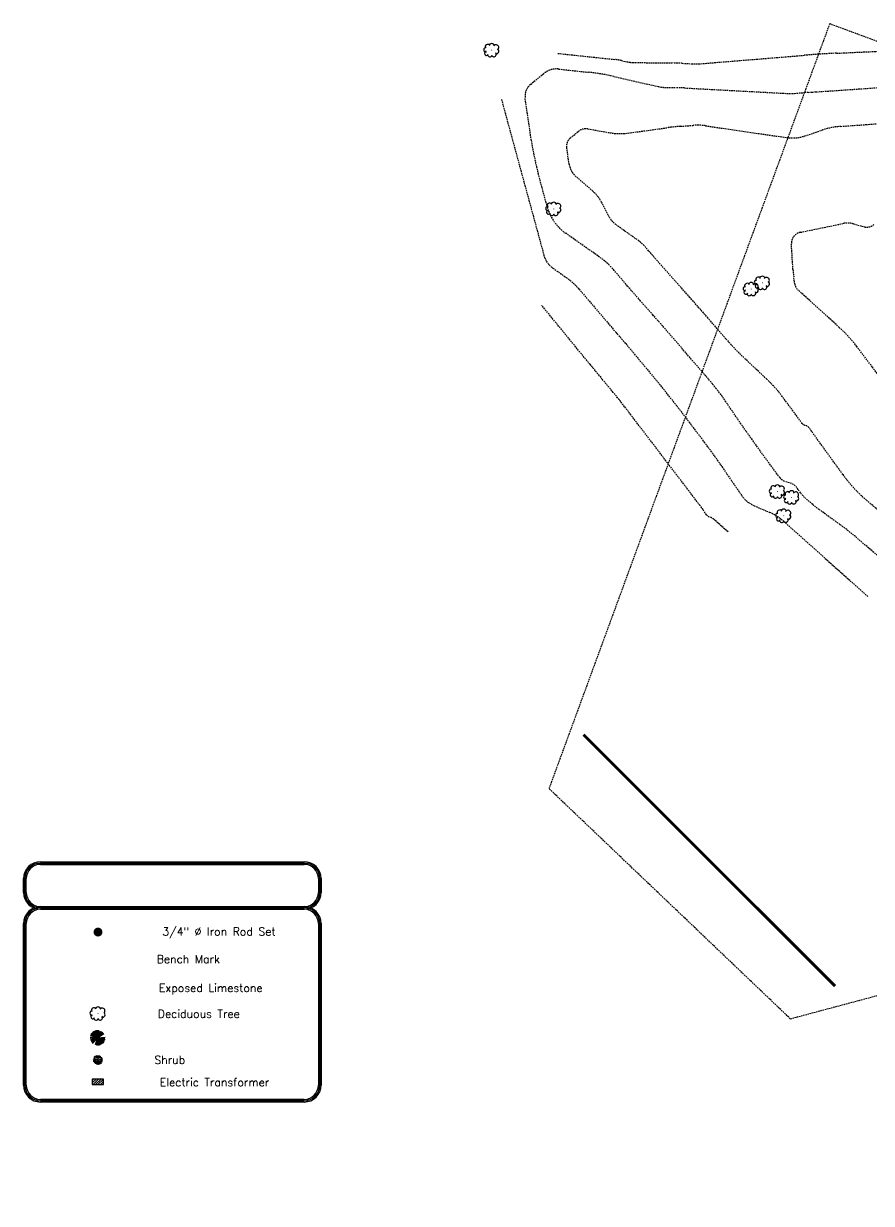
# Model space of a CAD drawing. Header units: inches. Extents: x -43639 to 75791, y -33466 to 47612.
# Drawn here: x 19679 to 21966, y 3615 to 6799 of the extents above; entities that cross this region are included whole.
import ezdxf
from ezdxf.enums import TextEntityAlignment as Align

# ---------------------------------------------------------------- set-up
doc = ezdxf.new("R2010")
doc.units = ezdxf.units.IN
doc.header["$LTSCALE"] = 8
doc.header["$MEASUREMENT"] = 0
doc.linetypes.add('DASHED', pattern=[0.75, 0.5, -0.25])
doc.layers.get('0').update_dxf_attribs({"linetype": 'CONTINUOUS'})
for name, color, linetype in [('CONT-NML', 1, 'DASHED'), ('easement_JDCF', 7, 'DASHED'), ('LEGEND', 2, 'CONTINUOUS'), ('T100', 2, 'CONTINUOUS'), ('TREE', 3, 'CONTINUOUS')]:
    doc.layers.add(name, color=color, linetype=linetype)
doc.styles.add('T240', font='ROMANS', dxfattribs={"height": 4.06})

# ---------------------------------------------------------------- blocks, each defined once
blk = doc.blocks.new('DCDSTREE')
at = {"const_width": 0.05567}
blk.add_lwpolyline([(-0.050861, -0.01564, 1), (0.004809, -0.01564, 1)], format="xyb", close=True, dxfattribs=at)
for centre, radius, start, end in [((-0.697665, 0.031649), 0.27, 90, 270), ((-0.472665, 0.324149), 0.334487, 47.726311, 199.653824), ((-0.022665, 0.436649), 0.318198, 8.130102, 171.869898), ((0.472335, 0.301649), 0.3245, 303.690068, 146.309932), ((0.504478, -0.141923), 0.302211, 246.16126, 60.708638), ((-0.636783, -0.38394), 0.243328, 104.489763, 329.250033), ((-0.24204, -0.519601), 0.275855, 177.662694, 343.412661), ((0.213585, -0.485851), 0.302916, 201.801409, 31.328693)]:
    blk.add_arc(centre, radius, start, end)
blk = doc.blocks.new('PINETREE')
for p, q in [((0, 0), (-0.869831, 0.030011)), ((0, 0), (-0.869831, -0.086282)), ((0, 0), (-0.837788, -0.250404)), ((0, 0), (-0.81825, 0.248528)), ((-0.81825, 0.248528), (-0.81825, 0.248528)), ((0, 0), (-0.798712, 0.358256)), ((0, 0), (-0.798712, -0.359194)), ((0, 0), (-0.759636, -0.429532)), ((0, 0), (-0.746351, 0.451103)), ((-0.662929, 0.400682), (-0.688518, 0.497995)), ((0, 0), (-0.675232, 0.544887)), ((0, 0), (-0.675232, -0.530819)), ((0, 0), (-0.616618, -0.632106)), ((0, 0), (-0.584576, 0.654615)), ((0, 0), (-0.565038, -0.655553)), ((0, 0), (-0.486886, 0.724015)), ((0, 0), (-0.402482, 0.779348)), ((0, 0), (-0.343868, 0.794353)), ((0, 0), (-0.259464, -0.827178)), ((0, 0), (-0.194598, 0.864692)), ((0, 0), (-0.135984, -0.835619)), ((0, 0), (-0.116446, 0.880635)), ((0, 0), (-0.064085, -0.882511)), ((-0.057775, 0.436931), (-0.038294, 0.872194)), ((0, 0), (-0.018756, -0.87407)), ((0, 0), (0.026572, 0.880635)), ((0, 0), (0.124261, 0.880635)), ((0, 0), (0.234456, 0.841246)), ((0, 0), (0.377474, 0.786851)), ((0, 0), (0.461878, 0.747461)), ((0, 0), (0.54003, 0.685564)), ((0, 0), (0.669762, 0.584276)), ((0, 0), (0.741661, 0.497995)), ((0, 0), (0.884679, 0.0694)), ((0, 0), (0.877646, -0.040327)), ((0, 0), (0.865141, -0.094722)), ((0, 0), (0.826065, -0.289794)), ((0, 0), (0.793242, -0.414527)), ((0, 0), (0.728376, -0.507373)), ((0, 0), (0.118009, -0.897516)), ((0, 0), (0.032824, -0.859065)), ((0, 0), (0.403264, -0.780286)), ((0, 0), (0.514239, -0.718388)), ((0, 0), (0.637719, -0.663993)), ((0, 0), (0.286817, -0.835619)), ((0, 0), (0.696333, -0.617101)), ((0, 0), (0.916722, -0.211015)), ((0, 0), (0.228204, -0.843121)), ((0.36848, 0.321449), (0.592391, 0.685564)), ((-0.552229, -0.165054), (-0.831536, -0.328245)), ((-0.170074, -0.542198), (-0.187565, -0.835619)), ((0.535333, -0.372904), (0.676795, -0.53926))]:
    blk.add_line(p, q)
blk = doc.blocks.new('SHRUB4')
for p, q in [((-0.093, -0.008), (-0.102, 0.004)), ((-0.087, 0.018), (-0.1, 0.014)), ((-0.079, 0.01), (-0.097, 0.029)), ((-0.08, 0.048), (-0.094, 0.044)), ((-0.068, 0.04), (-0.088, 0.057)), ((-0.03, 0.06), (-0.081, 0.069)), ((-0.06, 0.019), (-0.079, 0.01)), ((-0.073, 0.024), (-0.068, 0.04)), ((-0.002, 0.001), (-0.073, 0.024)), ((-0.042, 0.075), (-0.07, 0.078)), ((-0.05, 0.003), (-0.068, 0.008)), ((-0.04, 0.012), (-0.064, -0.014)), ((-0.042, 0.075), (-0.044, 0.095)), ((-0.033, 0.083), (-0.042, 0.075)), ((-0.033, 0.083), (-0.015, 0.104)), ((-0.033, 0.083), (-0.032, 0.098)), ((-0.004, 0.069), (-0.033, 0.083)), ((-0.031, 0.062), (-0.032, 0.075)), ((-0.031, 0.061), (-0.004, 0.069)), ((0.004, 0.042), (-0.03, 0.06)), ((-0.022, 0.008), (-0.03, 0.025)), ((-0.002, 0.001), (-0.028, -0.046)), ((-0.018, 0.078), (-0.013, 0.09)), ((-0.006, 0.084), (-0.004, 0.104)), ((0.01, 0.087), (-0.006, 0.084)), ((-0.003, 0.07), (0.013, 0.062)), ((-0.001, 0.002), (0.004, 0.042)), ((-0.001, 0.002), (0.048, 0.007)), ((-0.001, 0), (0.038, -0.067)), ((0.004, 0.042), (0.001, 0.055)), ((0.004, 0.087), (0.002, 0.105)), ((0.004, 0.042), (0.03, 0.054)), ((0.015, 0.094), (0.01, 0.104)), ((0.011, 0.087), (0.023, 0.103)), ((0.013, 0.062), (0.011, 0.087)), ((0.015, 0.063), (0.024, 0.071)), ((0.024, 0.071), (0.02, 0.083)), ((0.03, 0.079), (0.025, 0.101)), ((0.03, 0.054), (0.033, 0.102)), ((0.03, 0.055), (0.044, 0.042)), ((0.031, 0.073), (0.048, 0.064)), ((0.039, 0.006), (0.052, 0.024)), ((0.041, 0.085), (0.04, 0.098)), ((0.04, 0.084), (0.051, 0.091)), ((0.04, 0.07), (0.04, 0.084)), ((0.048, 0.064), (0.056, 0.077)), ((0.048, 0.007), (0.061, 0.017)), ((0.048, 0.007), (0.061, -0.005)), ((0.055, 0.078), (0.059, 0.089)), ((0.056, 0.077), (0.068, 0.078)), ((0.061, 0.017), (0.064, 0.027)), ((0.061, 0.017), (0.07, 0.011)), ((0.061, -0.005), (0.081, 0.002)), ((0.064, 0.027), (0.069, 0.042)), ((0.064, 0.028), (0.076, 0.024)), ((0.068, 0.055), (0.076, 0.07)), ((0.069, 0.043), (0.068, 0.055)), ((0.069, 0.056), (0.087, 0.057)), ((0.069, 0.042), (0.086, 0.041)), ((0.07, 0.011), (0.087, 0.014)), ((0.076, 0.024), (0.086, 0.031)), ((0.081, 0.002), (0.102, -0.011)), ((0.086, 0.041), (0.09, 0.052)), ((0.086, 0.041), (0.096, 0.038)), ((0.086, 0.031), (0.1, 0.028)), ((0.087, 0.014), (0.1, 0.02)), ((0.087, 0.014), (0.089, 0.006)), ((0.089, 0.006), (0.102, 0.003)), ((-0.089, -0.014), (-0.102, -0.01)), ((-0.097, -0.002), (-0.101, -0.003)), ((-0.087, -0.015), (-0.097, -0.029)), ((-0.087, -0.038), (-0.097, -0.036)), ((-0.078, -0.002), (-0.093, -0.008)), ((-0.079, -0.028), (-0.09, -0.043)), ((-0.078, -0.029), (-0.089, -0.014)), ((-0.077, -0.052), (-0.086, -0.054)), ((-0.076, -0.052), (-0.079, -0.062)), ((-0.064, -0.012), (-0.078, -0.002)), ((-0.065, -0.013), (-0.078, -0.029)), ((-0.064, -0.014), (-0.077, -0.052)), ((-0.061, -0.067), (-0.071, -0.07)), ((-0.061, -0.068), (-0.065, -0.079)), ((-0.044, -0.039), (-0.061, -0.067)), ((-0.057, -0.078), (-0.061, -0.08)), ((-0.044, -0.081), (-0.057, -0.078)), ((-0.033, -0.064), (-0.051, -0.089)), ((-0.043, -0.058), (-0.049, -0.069)), ((-0.017, -0.026), (-0.044, -0.039)), ((-0.044, -0.039), (-0.043, -0.058)), ((-0.036, -0.087), (-0.044, -0.091)), ((-0.04, -0.074), (-0.033, -0.082)), ((-0.033, -0.082), (-0.036, -0.092)), ((-0.032, -0.034), (-0.033, -0.064)), ((-0.012, -0.081), (-0.033, -0.095)), ((-0.021, -0.069), (-0.028, -0.077)), ((-0.025, -0.04), (-0.008, -0.058)), ((-0.015, -0.052), (-0.022, -0.056)), ((-0.022, -0.056), (-0.021, -0.069)), ((-0.008, -0.058), (-0.016, -0.099)), ((-0.012, -0.022), (-0.008, -0.042)), ((-0.004, -0.078), (-0.006, -0.099)), ((0.023, -0.045), (-0.004, -0.078)), ((-0.003, -0.079), (0.021, -0.079)), ((0.009, -0.081), (0.001, -0.089)), ((0.001, -0.089), (0.011, -0.094)), ((0.011, -0.094), (0.008, -0.098)), ((0.012, -0.061), (0.018, -0.07)), ((0.017, -0.031), (0.038, -0.036)), ((0.025, -0.089), (0.018, -0.096)), ((0.021, -0.079), (0.03, -0.094)), ((0.022, -0.079), (0.033, -0.081)), ((0.03, -0.055), (0.025, -0.069)), ((0.025, -0.069), (0.047, -0.081)), ((0.033, -0.081), (0.044, -0.089)), ((0.035, -0.059), (0.052, -0.037)), ((0.045, -0.049), (0.047, -0.063)), ((0.047, -0.063), (0.059, -0.07)), ((0.047, -0.081), (0.053, -0.088)), ((0.051, -0.037), (0.06, -0.02)), ((0.052, -0.037), (0.086, -0.036)), ((0.059, -0.07), (0.059, -0.081)), ((0.06, -0.02), (0.071, -0.027)), ((0.069, -0.037), (0.065, -0.053)), ((0.065, -0.053), (0.072, -0.074)), ((0.067, -0.064), (0.081, -0.066)), ((0.068, -0.024), (0.076, -0.017)), ((0.086, -0.037), (0.095, -0.034)), ((0.086, -0.036), (0.088, -0.045)), ((0.094, -0.006), (0.103, -0.002))]:
    blk.add_line(p, q)
blk = doc.blocks.new('*X60')
for p, q in [((21, 26.3), (21.7, 27)), ((21, 26.75), (21.25, 27)), ((21.14, 26), (22.14, 27)), ((21.58, 26), (22.58, 27)), ((22.02, 26), (23, 26.98)), ((22.46, 26), (23, 26.54)), ((22.91, 26), (23, 26.09))]:
    blk.add_line(p, q)
blk = doc.blocks.new('DUMPSTER')
for p, q in [((-0.13, 0.125), (-0.13, 0)), ((0.12, 0.125), (-0.13, 0.125)), ((-0.13, 0), (0.12, 0)), ((0.12, 0), (0.12, 0.125))]:
    blk.add_line(p, q)
at = {"xscale": 0.125, "yscale": 0.125, "zscale": 0.125}
blk.add_blockref('*X60', (-2.755, -3.25), dxfattribs=at)

msp = doc.modelspace()

# ---------------------------------------------------------------- linework, layer by layer
at = {"const_width": 8, "elevation": -120}
msp.add_lwpolyline([(21868.3, 4200.9), (21189.4, 4879.7)], dxfattribs=at)
at = {"layer": 'CONT-NML'}
for points, elevation in [([(21120.5, 6718.1), (21276, 6701.5, -0.029221), (21291.7, 6698.9), (21307.2, 6695.3, 0.052824), (21322.9, 6693.5), (21430.5, 6692.2, -0.010421), (21455.7, 6691.4), (21481, 6690, 0.033751), (21506.2, 6690.3), (21785.2, 6713, -0.008833), (21872.2, 6718.6), (21991.4, 6724.1, 0.005858)], 7968), ([(22077.6, 5281.9), (21922.9, 5414, 0.020127), (21881.2, 5446.7), (21826.5, 5486.3, -0.021013), (21807.8, 5501.1), (21787.6, 5518.4, -0.058796), (21775.3, 5531.8), (21764.6, 5546.6, 0.153693), (21750.6, 5557), (21733.2, 5563, -0.150717), (21719.1, 5573.4), (21666.3, 5644.7, -0.009369), (21628.4, 5697.9), (21570.6, 5782.4, 0.01291), (21559.7, 5797.5), (21547.7, 5813.2, 0.010932), (21537.4, 5826.1), (21526.9, 5838.8, 0.004133), (21516.2, 5851.3), (21410.5, 5973.9, 0.003881), (21376.5, 6012.7), (21342.2, 6051.2, -0.00541), (21308.3, 6090.2), (21272.3, 6132.4, 0.063007), (21232.6, 6168.6), (21141.7, 6232.6, -0.174688), (21091.9, 6303.5), (21067.2, 6394.4, -0.03045), (21048.6, 6484), (21032.1, 6597.4, -0.263385), (21046.6, 6634.6), (21082.2, 6663.7, -0.200338), (21122.8, 6675.8), (21203.1, 6667.2, -0.029221), (21271.2, 6655.9), (21390.9, 6628.7, 0.052824), (21414.5, 6625.9), (21438.4, 6625.6, -0.010421), (21462.3, 6624.8), (21738.4, 6610, 0.033751), (21759.1, 6610.3), (21784.8, 6612.4, -0.008833), (21795.6, 6613), (21806.3, 6613.5, 0.005858), (21817.1, 6614.2), (21992, 6626.3, 0.018027)], 7992), ([(20968.2, 6593.8), (21082.5, 6173.5, 0.174688), (21107, 6138.6), (21144.1, 6112.4, -0.063007), (21177.4, 6082.1), (21276.9, 5965.4, 0.00541), (21280.6, 5961.2), (21284.3, 5957, -0.003881), (21288, 5952.8), (21296.5, 5942.8, -0.004133), (21303.4, 5934.8), (21385.6, 5836.3, -0.010932), (21441.1, 5766.7), (21511.8, 5674, -0.01291), (21559.6, 5607.8), (21615.9, 5525.5, 0.141306), (21649.9, 5497.5), (21691.9, 5479.3, -0.079937), (21730, 5454.9), (21956.8, 5252.6)], 7968), ([(22051.6, 5427.6), (21952.2, 5513, -0.058796), (21889.4, 5581.3), (21797.5, 5708.5, 0.153693), (21792, 5712.6), (21785.3, 5715, -0.150717), (21779.8, 5719), (21725.7, 5792, 0.044845), (21684, 5838.9), (21625.1, 5894.2, -0.026215), (21573.8, 5947.7), (21525.4, 6003.8, 0.003881), (21476.5, 6059.6), (21377.6, 6170.7, -0.00541), (21365.2, 6185), (21352.9, 6199.4, 0.063007), (21339, 6212), (21280.2, 6253.4, -0.122879), (21255.7, 6281.8), (21238.3, 6316.2, 0.097313), (21215, 6346.1), (21169.1, 6385.9, -0.180034), (21150.8, 6419.4), (21144.1, 6465.5, -0.263385), (21153.3, 6489.2), (21175.9, 6507.7, -0.218335), (21201.6, 6514.4), (21260.7, 6503.9, 0.077952), (21309.7, 6503), (21418.2, 6517.8, -0.014815), (21451.5, 6521.3), (21485, 6523.9, -0.055321), (21518.3, 6522.8), (21737.7, 6490.9, 0.117834), (21786.7, 6495.3), (21834.6, 6511.4, -0.06395), (21883.8, 6521.2), (21957.6, 6526.4, 0.018027), (22023.3, 6533.3)], 8016), ([(22010.8, 5815.9, 0.001541), (21968.8, 5871.6), (21926.6, 5927.3, 0.0462), (21879.6, 5978.6), (21768.4, 6079.7, -0.172252), (21759.6, 6096), (21756.7, 6115.5, -0.022606), (21754.6, 6135.1), (21750.4, 6203.8, -0.372956), (21774.5, 6235.3), (21888.9, 6258.9, -0.11787), (21918.2, 6258), (21947.3, 6250, 0.255377), (21973, 6256.2)], 8064), ([(21579.4, 5426.6), (21540.7, 5461.1, 0.079937), (21534.2, 5465.3), (21527.1, 5468.4, -0.141306), (21521.3, 5473.1), (21511.7, 5487.2, 0.01291), (21503.5, 5498.5), (21300.5, 5764.7, 0.010932), (21269.7, 5803.3), (21238, 5841.2, -0.002497), (21206.6, 5879.3), (21076.7, 6038.2)], 7944)]:
    msp.add_lwpolyline(points, format="xyb", dxfattribs=dict(at, elevation=elevation))
at = {"layer": 'easement_JDCF'}
for p, q in [((21853.7, 6798.5, 8016), (21096.3, 4734.2, 8016)), ((21853.7, 6798.5, 8016), (30472.9, 3614.7, 8016)), ((21747.5, 4113, 8016), (21096.3, 4734.2, 8016)), ((21747.5, 4113, 8016), (24066, 4733.4, 8016))]:
    msp.add_line(p, q, dxfattribs=at)
at = {"layer": 'LEGEND', "color": 6}
for p, q in [((19724.4, 4536.8, -120), (20435.8, 4536.8, -120)), ((19724.4, 4533.2, -120), (20435.8, 4533.2, -120)), ((19724.4, 4529.6, -120), (20435.8, 4529.6, -120)), ((19678.8, 4453.9, -120), (19678.8, 4491.2, -120)), ((19682.4, 4453.9, -120), (19682.4, 4491.2, -120)), ((19686, 4453.9, -120), (19686, 4491.2, -120)), ((20474.2, 4491.2, -120), (20474.2, 4453.9, -120)), ((20477.8, 4491.2, -120), (20477.8, 4453.9, -120)), ((20481.4, 4491.2, -120), (20481.4, 4453.9, -120)), ((19724.4, 4415.5, -120), (20435.8, 4415.5, -120)), ((19724.4, 4411.9, -120), (20435.8, 4411.9, -120)), ((19724.4, 4408.3, -120), (20435.8, 4408.3, -120)), ((19678.8, 3933.9, -120), (19678.8, 4369.9, -120)), ((19682.4, 3933.9, -120), (19682.4, 4369.9, -120)), ((19686, 3933.9, -120), (19686, 4369.9, -120)), ((20474.2, 4369.9, -120), (20474.2, 3933.9, -120)), ((20477.8, 4369.9, -120), (20477.8, 3933.9, -120)), ((20481.4, 4369.9, -120), (20481.4, 3933.9, -120)), ((20435.8, 3895.5, -120), (19724.4, 3895.5, -120)), ((20435.8, 3891.9, -120), (19724.4, 3891.9, -120)), ((20435.8, 3888.3, -120), (19724.4, 3888.3, -120))]:
    msp.add_line(p, q, dxfattribs=at)
at = {"layer": 'LEGEND', "const_width": 12, "elevation": -120}
msp.add_lwpolyline([(19873.6, 4346.9, 1), (19885.6, 4346.9, 1)], format="xyb", close=True, dxfattribs=at)
at = {"layer": 'LEGEND', "color": 6}
for centre, radius, start, end in [((19724.4, 4491.2, -120), 45.6, 90, 180), ((19724.4, 4491.2, -120), 42, 90, 180), ((19724.4, 4491.2, -120), 42, 90, 180), ((19724.4, 4491.2, -120), 42, 90, 180), ((19724.4, 4491.2, -120), 38.4, 90, 180), ((20435.8, 4491.2, -120), 45.6, 0, 90), ((20435.8, 4491.2, -120), 42, 0, 90), ((20435.8, 4491.2, -120), 38.4, 0, 90), ((19724.4, 4453.9, -120), 45.6, 180, 270), ((19724.4, 4453.9, -120), 42, 180, 270), ((19724.4, 4453.9, -120), 38.4, 180, 270), ((20435.8, 4453.9, -120), 42, 270, 0), ((20435.8, 4453.9, -120), 38.4, 270, 0), ((20435.8, 4453.9, -120), 45.6, 270, 0), ((19724.4, 4369.9, -120), 45.6, 90, 180), ((19724.4, 4369.9, -120), 42, 90, 180), ((19724.4, 4369.9, -120), 38.4, 90, 180), ((20435.8, 4369.9, -120), 45.6, 0, 90), ((20435.8, 4369.9, -120), 42, 0, 90), ((20435.8, 4369.9, -120), 38.4, 0, 90), ((19724.4, 3933.9, -120), 45.6, 180, 270), ((19724.4, 3933.9, -120), 42, 180, 270), ((19724.4, 3933.9, -120), 38.4, 180, 270), ((20435.8, 3933.9, -120), 42, 270, 0), ((20435.8, 3933.9, -120), 38.4, 270, 0), ((20435.8, 3933.9, -120), 45.6, 270, 0)]:
    msp.add_arc(centre, radius, start, end, dxfattribs=at)

# ---------------------------------------------------------------- block references
at = {"layer": 'T100', "xscale": 120, "yscale": 120, "zscale": 120}
msp.add_blockref('DUMPSTER', (19879.7, 3935.3, -120), dxfattribs=at)
at = {"layer": 'TREE'}
for name, p, xscale, yscale, zscale in [('DCDSTREE', (20942.5, 6727.1, -120), 23.04000000000087, 23.03999999999996, 23.03999999999999), ('DCDSTREE', (21109.8, 6298.8, -120), 23.04000000000087, 23.03999999999996, 23.03999999999999), ('DCDSTREE', (21672.6, 6099.3, -120), 23.04000000000087, 23.03999999999996, 23.03999999999999), ('DCDSTREE', (21642.5, 6082.5, -120), 23.04000000000087, 23.03999999999996, 23.03999999999999), ('DCDSTREE', (21713.1, 5536, -120), 23.04000000000087, 23.03999999999996, 23.03999999999999), ('DCDSTREE', (21751.5, 5520.3, -120), 23.04000000000087, 23.03999999999996, 23.03999999999999), ('DCDSTREE', (21730.2, 5470.8, -120), 23.04000000000087, 23.03999999999996, 23.03999999999999), ('DCDSTREE', (19880.1, 4127.4, -120), 23.04000000000087, 23.03999999999996, 23.03999999999999), ('PINETREE', (19878.2, 4061.5, -120), 23.04000000000087, 23.03999999999996, 23.03999999999999), ('SHRUB4', (19879.4, 4001.5, -120), 120, 120, 120)]:
    msp.add_blockref(name, p, dxfattribs=dict(at, xscale=xscale, yscale=yscale, zscale=zscale))

# ---------------------------------------------------------------- texts
at = {"layer": 'LEGEND', "style": 'T240'}
for s, p in [('3/4" %%c Iron Rod Set', (20205.8, 4337.5, -120)), ('Bench Mark', (20123.2, 4263.3, -120)), ('Exposed Limestone', (20183.8, 4185.2, -120)), ('Deciduous Tree', (20151.5, 4115.4, -120)), ('Shrub', (20073.2, 3991.1, -120)), ('Electric Transformer', (20194, 3930.7, -120))]:
    msp.add_text(s, height=21.6, dxfattribs=at).set_placement(p, align=Align.CENTER)

doc.saveas('drawing.dxf')
